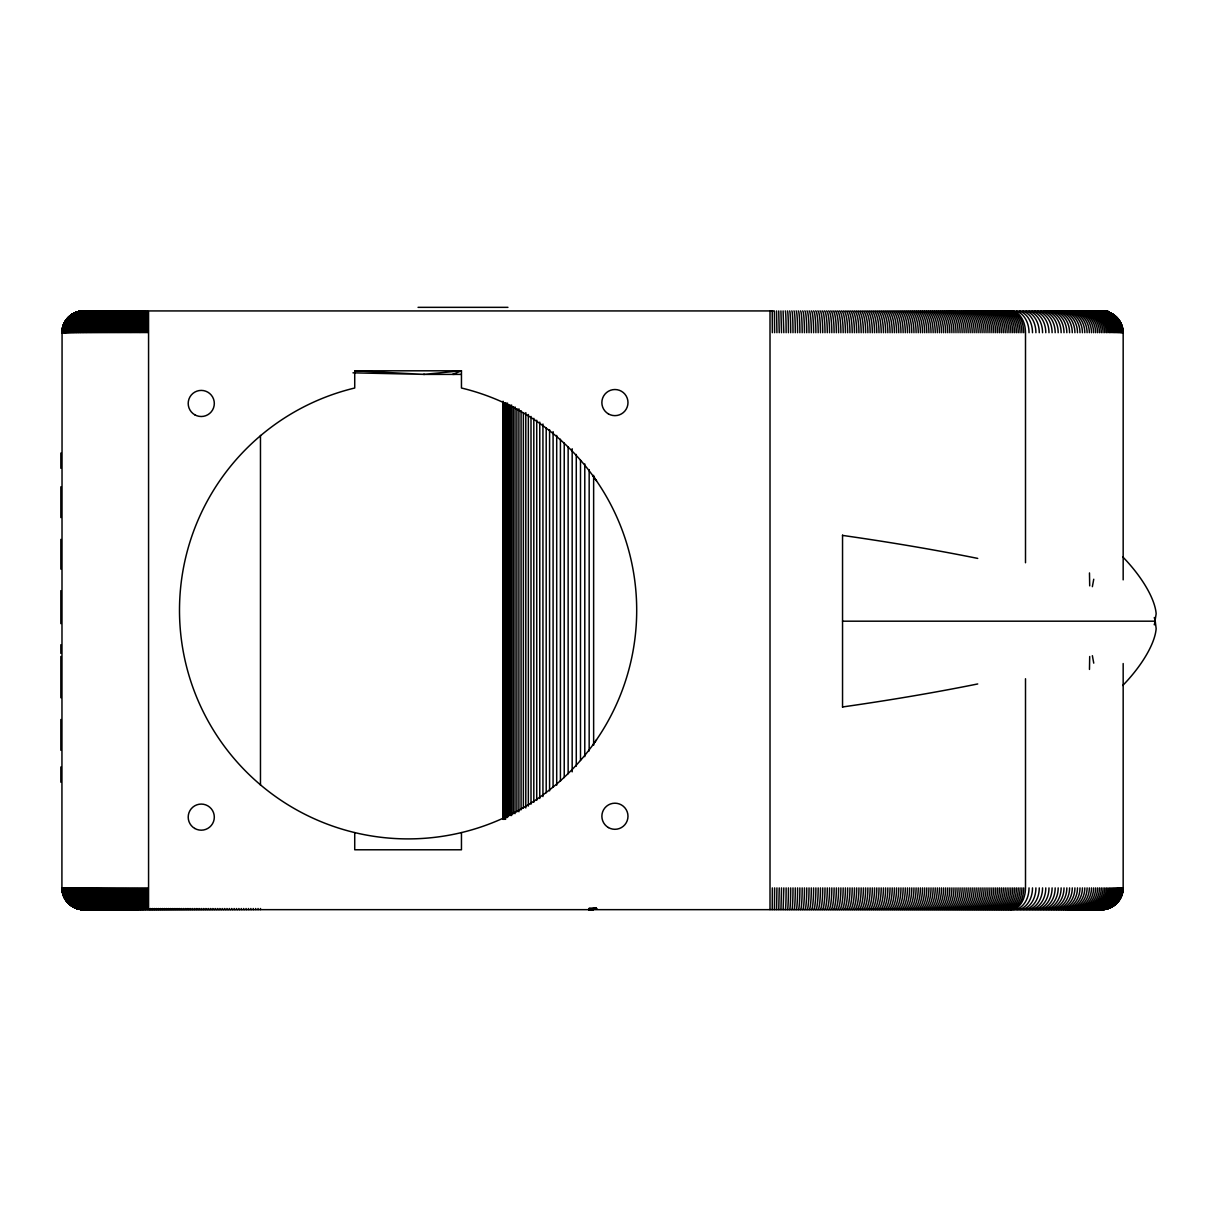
<?xml version="1.0" encoding="UTF-8"?>
<svg xmlns="http://www.w3.org/2000/svg" width="1217" height="1217" viewBox="0 0 1217 1217"><rect width="100%" height="100%" fill="white"/><g stroke="black" fill="none" stroke-linecap="round" stroke-linejoin="round"><path stroke-width="1.5" d="M146.223 332.697L146.801 310.928M147.363 332.697L147.653 310.928M772.339 887.893L772.217 909.616M774.636 887.893L774.408 909.616M776.933 887.893L776.583 909.616M779.23 887.893L778.774 909.616M781.527 887.893L780.949 909.616M783.824 887.893L783.139 909.616M589.013 908.506L588.998 909.616M770.011 909.616L770.011 310.974M1089.474 669.426L1089.702 656.511M1154.903 623.606L1154.385 624.869L1156.15 613.809A69.749 26.561 46 0 0 1122.759 556.884M590.443 908.506A21.769 3.925 90 0 1 589.18 909.662A21.769 3.21 90 0 0 590.184 908.506A21.769 3.575 90 0 1 589.165 909.662L589.241 909.616A21.769 1.43 -90 0 0 589.576 908.506A21.769 1.08 90 0 1 589.18 909.616L589.195 908.506L589.18 909.616A21.769 4.625 -90 0 0 590.686 908.506A21.769 4.275 -90 0 1 589.18 909.662L589.302 909.616A21.769 11.866 90 0 0 593.196 908.506A21.769 11.577 90 0 1 589.363 909.662L589.226 909.616A21.769 12.474 90 0 0 593.394 908.506A21.769 12.763 -90 0 1 589.393 909.662A21.769 19.898 -90 0 0 595.965 908.506A21.769 20.065 90 0 1 589.5 909.662A21.769 13.052 -90 0 0 593.592 908.506A21.769 13.341 90 0 1 589.408 909.662A21.769 19.761 90 0 0 595.919 908.506A21.769 19.609 -90 0 1 589.56 909.662A21.769 13.615 -90 0 0 593.79 908.506A21.769 13.889 -90 0 1 589.424 909.662A21.769 19.442 90 0 0 595.813 908.506A21.769 19.107 -90 0 1 589.56 909.662A21.769 14.163 -90 0 0 593.987 908.506M1092.364 586.685L1093.748 579.231M589.697 908.506A21.769 1.795 90 0 1 589.347 909.479L589.941 908.506A21.769 2.145 -90 0 1 589.545 909.236L589.271 909.616A21.769 12.17 90 0 0 593.288 908.506M590.808 908.506A21.769 4.974 90 0 1 589.195 909.662A21.769 10.953 -90 0 0 592.877 908.506A21.769 11.257 90 0 1 589.363 909.662L589.91 908.506M593.044 744.667L596.497 739.784A228.613 228.613 0 0 0 461.456 388.01L461.456 370.805L354.725 370.805L354.725 388.01A228.613 228.613 0 0 0 219.699 739.784A228.613 228.613 0 0 0 596.497 739.784M589.18 909.631L589.18 909.631A21.769 2.86 -90 0 0 590.062 908.506M842.544 706.955L842.833 706.925A355.045 45.364 -7.4 0 0 977.723 683.954M456.466 374.212L452.739 374.395L461.456 370.805L423.379 374.395L461.289 374.395M418.055 307.338L507.945 307.338M773.312 310.928L148.565 310.928L148.565 909.662L1086.781 909.662M842.544 621.187L1155.237 621.187L1156.15 628.55A69.749 26.561 -46 0 1 1122.759 685.49M352.976 372.828L424.733 374.395L354.725 370.805M842.544 535.404L842.833 535.45A355.045 45.364 7.4 0 1 977.723 558.405M783.094 310.928L783.824 332.697M780.918 310.928L781.527 332.697M255.783 909.616L255.646 908.506M146.755 909.616L146.223 887.893M593.044 475.923L596.497 480.806M778.743 310.928L779.23 332.697M776.568 310.928L776.933 332.697M258.11 909.616L258.05 908.506M147.622 909.616L147.363 887.893M774.392 310.928L774.636 332.697M1155.07 619.377L1154.385 617.491L1155.237 621.187M1092.364 655.674L1093.748 663.143M772.217 310.928L772.339 332.697M260.514 909.616L260.499 908.506M1089.474 572.933L1089.702 585.864M1123.169 579.87L1123.169 332.697A21.769 21.769 0 0 0 1101.4 310.928M1123.169 663.539L1123.169 887.893A21.769 21.769 0 0 1 1101.4 909.662M1025.505 562.756L1025.505 332.697A21.8 14.513 90 0 0 1010.992 310.944M1025.505 678.751L1025.505 887.893A21.8 14.513 90 0 1 1010.992 909.647M842.544 535.084L842.544 707.29M593.637 475.345L593.637 745.245M589.165 469.64L589.165 750.95M584.784 463.936L584.784 756.655M580.494 460.132L580.494 760.458M576.28 454.443L576.28 766.162M572.173 448.738L572.173 771.852M568.141 446.837L568.141 773.753M564.232 443.034L564.232 777.557M560.413 439.231L560.413 781.36M556.701 435.427L556.701 785.163M553.081 431.624L553.081 787.064M549.582 429.723L549.582 790.867M546.205 427.821L546.205 792.769M542.934 424.018L542.934 796.572M539.77 422.116L539.77 798.474M536.727 420.23L536.727 800.375M533.807 418.329L533.807 802.277M531.008 416.427L531.008 804.178M528.345 414.525L528.345 806.065M525.79 412.624L525.79 807.966M523.371 412.624L523.371 807.966M521.074 410.722L521.074 809.868M518.914 408.821L518.914 811.769M516.89 408.821L516.89 811.769M515.004 406.919L515.004 813.671M513.239 406.919L513.239 813.671M511.612 405.018L511.612 815.573M510.136 405.018L510.136 815.573M508.782 405.018L508.782 815.573M507.58 403.116L507.58 817.474M506.515 403.116L506.515 817.474M505.587 403.116L505.587 819.376M504.796 403.116L504.796 819.376M504.157 403.116L504.157 819.376M503.655 403.116L503.655 819.376M503.29 403.116L503.29 819.376M503.077 401.214L503.077 819.376M461.456 832.58L461.456 849.785L354.725 849.785L354.725 832.58M260.468 435.427L260.468 785.163M69.475 316.329A21.769 21.754 -90 0 0 62.067 332.697L61.915 887.893A21.769 21.769 0 0 0 83.699 909.662A21.769 21.754 90 0 1 61.991 887.893A21.769 21.754 90 0 0 83.821 909.662A21.769 21.739 -90 0 1 62.037 887.893M60.85 453.028L60.85 468.286M60.85 486.8L60.85 517.59M60.85 539.374L60.85 569.13M60.85 590.625L60.85 623.636M60.85 644.721L60.85 653.392M60.85 656.45L60.85 697.782M60.85 719.49L60.85 750.28M60.85 766.953L60.85 782.212M66.889 887.893A21.769 20.522 90 0 0 87.411 909.662A21.769 21.297 -90 0 1 80.702 908.506M66.889 332.697A21.769 20.522 -90 0 1 87.411 310.928M87.7 909.662A21.769 20.43 90 0 1 67.27 887.893M67.27 332.697A21.769 20.43 90 0 1 87.7 310.928M67.665 887.893A21.769 20.324 90 0 0 87.989 909.662A21.769 21.237 90 0 1 81.22 908.506M67.665 332.697A21.769 20.324 90 0 1 87.989 310.928M88.309 909.662A21.769 20.217 90 0 1 68.076 887.893M68.076 332.697A21.769 20.217 -90 0 1 88.309 310.928M68.502 887.893A21.769 20.111 -90 0 0 88.628 909.662A21.769 21.176 -90 0 1 81.767 908.506M68.502 332.697A21.769 20.111 -90 0 1 88.628 310.928M88.947 909.662A21.769 20.004 -90 0 1 68.943 887.893M68.943 332.697A21.769 20.004 -90 0 1 88.947 310.928M89.297 909.662A21.769 19.883 -90 0 1 69.399 887.893M69.399 332.697A21.769 19.883 90 0 1 89.297 310.928M89.647 909.662A21.769 19.776 -90 0 1 69.871 887.893M69.871 332.697A21.769 19.776 -90 0 1 89.647 310.928M89.997 909.662A21.769 19.655 -90 0 1 70.358 887.893M70.358 332.697A21.769 19.655 90 0 1 89.997 310.928M70.845 887.893A21.769 19.533 -90 0 0 90.377 909.662A21.769 20.948 -90 0 1 83.593 908.506M70.845 332.697A21.769 19.533 -90 0 1 90.377 310.928M90.758 909.662A21.769 19.396 -90 0 1 71.347 887.893M71.347 332.697A21.769 19.396 -90 0 1 90.758 310.928M91.138 909.662A21.769 19.274 -90 0 1 71.879 887.893M71.879 332.697A21.769 19.274 -90 0 1 91.138 310.928M91.549 909.662A21.769 19.137 -90 0 1 72.412 887.893M72.412 332.697A21.769 19.137 90 0 1 91.549 310.928M91.96 909.662A21.769 19 90 0 1 72.959 887.893M72.959 332.697A21.769 19 -90 0 1 91.96 310.928M73.522 887.893A21.769 18.848 -90 0 0 92.37 909.662A21.769 20.704 90 0 1 85.692 908.506M73.522 332.697A21.769 18.848 -90 0 1 92.37 310.928M92.796 909.662A21.769 18.711 -90 0 1 74.085 887.893M74.085 332.697A21.769 18.711 -90 0 1 92.796 310.928M93.237 909.662A21.769 18.559 -90 0 1 74.678 887.893M74.678 332.697A21.769 18.559 -90 0 1 93.237 310.928M75.271 887.893A21.769 18.407 -90 0 0 93.694 909.662A21.769 20.522 90 0 1 87.228 908.506M75.271 332.697A21.769 18.407 90 0 1 93.694 310.928M94.15 909.662A21.769 18.255 90 0 1 75.88 887.893M75.88 332.697A21.769 18.255 -90 0 1 94.15 310.928M76.504 887.893A21.769 18.103 -90 0 0 94.607 909.662A21.769 20.43 -90 0 1 88.05 908.506M76.504 332.697A21.769 18.103 -90 0 1 94.607 310.928M95.093 909.662A21.769 17.936 -90 0 1 77.143 887.893M77.143 332.697A21.769 17.936 90 0 1 95.093 310.928M95.565 909.662A21.769 17.783 -90 0 1 77.797 887.893M77.797 332.697A21.769 17.783 -90 0 1 95.565 310.928M96.067 909.662A21.769 17.616 -90 0 1 78.451 887.893M78.451 332.697A21.769 17.616 90 0 1 96.067 310.928M96.569 909.662A21.769 17.449 -90 0 1 79.12 887.893M79.12 332.697A21.769 17.449 90 0 1 96.569 310.928M79.805 887.893A21.769 17.266 -90 0 0 97.086 909.662A21.769 20.111 90 0 1 90.682 908.506M79.805 332.697A21.769 17.266 90 0 1 97.086 310.928M97.603 909.662A21.769 17.099 90 0 1 80.505 887.893M80.505 332.697A21.769 17.099 90 0 1 97.603 310.928M81.204 887.893A21.769 16.916 90 0 0 98.136 909.662A21.769 20.004 90 0 1 91.61 908.506M81.204 332.697A21.769 16.916 90 0 1 98.136 310.928M98.668 909.662A21.769 16.734 90 0 1 81.935 887.893M81.935 332.697A21.769 16.734 90 0 1 98.668 310.928M99.216 909.662A21.769 16.551 -90 0 1 82.665 887.893M82.665 332.697A21.769 16.551 -90 0 1 99.216 310.928M83.395 887.893A21.769 16.369 -90 0 0 99.779 909.662A21.769 19.776 90 0 1 93.572 908.506M83.395 332.697A21.769 16.369 90 0 1 99.779 310.928M100.342 909.662A21.769 16.186 90 0 1 84.156 887.893M84.156 332.697A21.769 16.186 -90 0 1 100.342 310.928M84.916 887.893A21.769 15.988 -90 0 0 100.905 909.662A21.769 19.655 90 0 1 94.591 908.506M84.916 332.697A21.769 15.988 -90 0 1 100.905 310.928M101.483 909.662A21.769 15.791 90 0 1 85.692 887.893M85.692 332.697A21.769 15.791 -90 0 1 101.483 310.928M102.076 909.662A21.769 15.593 90 0 1 86.483 887.893M86.483 332.697A21.769 15.593 90 0 1 102.076 310.928M102.669 909.662A21.769 15.395 -90 0 1 87.274 887.893M87.274 332.697A21.769 15.395 -90 0 1 102.669 310.928M103.278 909.662A21.769 15.197 -90 0 1 88.08 887.893M88.08 332.697A21.769 15.197 90 0 1 103.278 310.928M103.886 909.662A21.769 14.984 -90 0 1 88.902 887.893M88.902 332.697A21.769 14.984 -90 0 1 103.886 310.928M104.51 909.662A21.769 14.787 -90 0 1 89.723 887.893M89.723 332.697A21.769 14.787 -90 0 1 104.51 310.928M90.56 887.893A21.769 14.574 90 0 0 105.134 909.662A21.769 19.137 -90 0 1 98.957 908.506M90.56 332.697A21.769 14.574 -90 0 1 105.134 310.928M105.773 909.662A21.769 14.361 -90 0 1 91.412 887.893M91.412 332.697A21.769 14.361 -90 0 1 105.773 310.928M106.411 909.662A21.769 14.132 90 0 1 92.264 887.893M92.264 332.697A21.769 14.132 90 0 1 106.411 310.928M107.05 909.662A21.769 13.919 90 0 1 93.131 887.893M93.131 332.697A21.769 13.919 90 0 1 107.05 310.928M107.704 909.662A21.769 13.706 -90 0 1 94.013 887.893M94.013 332.697A21.769 13.706 90 0 1 107.704 310.928M108.374 909.662A21.769 13.478 90 0 1 94.896 887.893M94.896 332.697A21.769 13.478 90 0 1 108.374 310.928M109.043 909.662A21.769 13.25 90 0 1 95.793 887.893M95.793 332.697A21.769 13.25 -90 0 1 109.043 310.928M96.691 887.893A21.769 13.022 -90 0 0 109.728 909.662A21.769 18.559 -90 0 1 103.764 908.506M96.691 332.697A21.769 13.022 -90 0 1 109.728 310.928M110.397 909.662A21.769 12.794 -90 0 1 97.603 887.893M97.603 332.697A21.769 12.794 90 0 1 110.397 310.928M98.531 887.893A21.769 12.566 90 0 0 111.097 909.662A21.769 18.407 90 0 1 105.042 908.506M98.531 332.697A21.769 12.566 90 0 1 111.097 310.928M111.781 909.662A21.769 12.337 90 0 1 99.459 887.893M99.459 332.697A21.769 12.337 90 0 1 111.781 310.928M112.496 909.662A21.769 12.094 90 0 1 100.403 887.893M100.403 332.697A21.769 12.094 -90 0 1 112.496 310.928M113.196 909.662A21.769 11.851 90 0 1 101.346 887.893M101.346 332.697A21.769 11.851 90 0 1 113.196 310.928M113.911 909.662A21.769 11.622 90 0 1 102.289 887.893M102.289 332.697A21.769 11.622 90 0 1 113.911 310.928M114.641 909.662A21.769 11.379 -90 0 1 103.262 887.893M103.262 332.697A21.769 11.379 -90 0 1 114.641 310.928M115.356 909.662A21.769 11.136 -90 0 1 104.236 887.893M104.236 332.697A21.769 11.136 90 0 1 115.356 310.928M105.21 887.893A21.769 10.892 90 0 0 116.087 909.662A21.769 17.783 -90 0 1 110.382 908.506M105.21 332.697A21.769 10.892 -90 0 1 116.087 310.928M116.832 909.662A21.769 10.634 -90 0 1 106.198 887.893M106.198 332.697A21.769 10.634 90 0 1 116.832 310.928M107.187 887.893A21.769 10.39 90 0 0 117.577 909.662A21.769 17.616 90 0 1 111.781 908.506M107.187 332.697A21.769 10.39 -90 0 1 117.577 310.928M118.323 909.662A21.769 10.132 -90 0 1 108.176 887.893M108.176 332.697A21.769 10.132 -90 0 1 118.323 310.928M119.068 909.662A21.769 9.888 -90 0 1 109.195 887.893M109.195 332.697A21.769 9.888 -90 0 1 119.068 310.928M119.829 909.662A21.769 9.63 -90 0 1 110.199 887.893M110.199 332.697A21.769 9.63 90 0 1 119.829 310.928M120.589 909.662A21.769 9.371 90 0 1 111.219 887.893M111.219 332.697A21.769 9.371 -90 0 1 120.589 310.928M121.365 909.662A21.769 9.112 90 0 1 112.253 887.893M112.253 332.697A21.769 9.112 -90 0 1 121.365 310.928M122.141 909.662A21.769 8.854 -90 0 1 113.287 887.893M113.287 332.697A21.769 8.854 90 0 1 122.141 310.928M122.917 909.662A21.769 8.595 90 0 1 114.322 887.893M114.322 332.697A21.769 8.595 90 0 1 122.917 310.928M123.693 909.662A21.769 8.336 -90 0 1 115.356 887.893M115.356 332.697A21.769 8.336 -90 0 1 123.693 310.928M116.406 887.893A21.769 8.063 -90 0 0 124.484 909.662A21.769 16.734 -90 0 1 119.175 908.506M116.406 332.697A21.769 8.063 -90 0 1 124.484 310.928M125.275 909.662A21.769 7.804 -90 0 1 117.471 887.893M117.471 332.697A21.769 7.804 90 0 1 125.275 310.928M118.536 887.893A21.769 7.53 90 0 0 126.066 909.662A21.769 16.551 90 0 1 120.711 908.506M118.536 332.697A21.769 7.53 90 0 1 126.066 310.928M126.857 909.662A21.769 7.272 90 0 1 119.601 887.893M119.601 332.697A21.769 7.272 90 0 1 126.857 310.928M120.666 887.893A21.769 6.998 90 0 0 127.663 909.662A21.769 16.369 -90 0 1 122.293 908.506M120.666 332.697A21.769 6.998 -90 0 1 127.663 310.928M128.47 909.662A21.769 6.724 -90 0 1 121.746 887.893M121.746 332.697A21.769 6.724 90 0 1 128.47 310.928M129.276 909.662A21.769 6.45 -90 0 1 122.826 887.893M122.826 332.697A21.769 6.45 -90 0 1 129.276 310.928M130.097 909.662A21.769 6.176 90 0 1 123.906 887.893M123.906 332.697A21.769 6.176 90 0 1 130.097 310.928M130.904 909.662A21.769 5.902 -90 0 1 125.001 887.893M125.001 332.697A21.769 5.902 90 0 1 130.904 310.928M131.725 909.662A21.769 5.629 -90 0 1 126.081 887.893M126.081 332.697A21.769 5.629 90 0 1 131.725 310.928M132.547 909.662A21.769 5.355 -90 0 1 127.176 887.893M127.176 332.697A21.769 5.355 -90 0 1 132.547 310.928M133.368 909.662A21.769 5.081 90 0 1 128.287 887.893M128.287 332.697A21.769 5.081 90 0 1 133.368 310.928M134.189 909.662A21.769 4.807 90 0 1 129.382 887.893M129.382 332.697A21.769 4.807 90 0 1 134.189 310.928M135.026 909.662A21.769 4.533 -90 0 1 130.493 887.893M130.493 332.697A21.769 4.533 -90 0 1 135.026 310.928M135.848 909.662A21.769 4.244 -90 0 1 131.603 887.893M131.603 332.697A21.769 4.244 90 0 1 135.848 310.928M136.684 909.662A21.769 3.97 90 0 1 132.714 887.893M132.714 332.697A21.769 3.97 -90 0 1 136.684 310.928M137.521 909.662A21.769 3.681 -90 0 1 133.84 887.893M133.84 332.697A21.769 3.681 90 0 1 137.521 310.928M138.358 909.662A21.769 3.408 -90 0 1 134.95 887.893M134.95 332.697A21.769 3.408 -90 0 1 138.358 310.928M139.194 909.662A21.769 3.119 -90 0 1 136.076 887.893M136.076 332.697A21.769 3.119 -90 0 1 139.194 310.928M140.031 909.662A21.769 2.845 -90 0 1 137.202 887.893M137.202 332.697A21.769 2.845 -90 0 1 140.031 310.928M140.883 909.662A21.769 2.556 -90 0 1 138.312 887.893M138.312 332.697A21.769 2.556 90 0 1 140.883 310.928M141.72 909.662A21.769 2.282 -90 0 1 139.453 887.893M139.453 332.697A21.769 2.282 90 0 1 141.72 310.928M142.572 909.662A21.769 1.993 -90 0 1 140.579 887.893M140.579 332.697A21.769 1.993 -90 0 1 142.572 310.928M143.408 909.662A21.769 1.704 -90 0 1 141.704 887.893M141.704 332.697A21.769 1.704 -90 0 1 143.408 310.928M144.26 909.662A21.769 1.43 -90 0 1 142.83 887.893M142.83 332.697A21.769 1.43 90 0 1 144.26 310.928M145.097 909.662A21.769 1.141 90 0 1 143.971 887.893M143.971 332.697A21.769 1.141 -90 0 1 145.097 310.928M145.949 909.662A21.769 0.852 90 0 1 145.097 887.893M145.097 332.697A21.769 0.852 -90 0 1 145.949 310.928M61.915 332.697A21.769 21.769 0 0 1 83.684 310.928A21.769 21.754 -90 0 0 61.991 332.697A21.769 21.739 -90 0 1 83.775 310.928A21.769 21.754 -90 0 0 70.586 315.431M83.958 909.662A21.769 21.678 90 0 1 62.28 887.893A21.769 21.647 -90 0 0 84.049 909.662A21.769 21.617 90 0 1 62.523 887.893M62.097 332.697A21.769 21.723 -90 0 1 83.821 310.928M62.386 332.697A21.769 21.647 90 0 1 84.049 310.928A21.769 21.541 -90 0 0 78.588 312.084M62.523 332.697A21.769 21.617 90 0 1 84.14 310.928M68.137 902.238A21.769 21.678 90 0 0 84.429 909.662A21.769 21.541 -90 0 1 62.812 887.893M62.812 332.697A21.769 21.541 -90 0 1 84.353 310.928A21.769 21.51 90 0 0 78.953 312.084M84.49 909.662A21.769 21.51 -90 0 1 62.98 887.893M63.162 332.697A21.769 21.465 -90 0 1 84.627 310.928A21.769 21.647 90 0 0 71.484 315.431M63.573 887.893A21.769 21.358 -90 0 0 84.931 909.662A21.769 21.617 -90 0 1 77.964 908.506M63.573 332.697A21.769 21.358 90 0 1 84.931 310.928A21.769 21.617 90 0 0 77.964 312.084M85.281 909.662A21.769 21.237 90 0 1 64.045 887.893M63.801 332.697A21.769 21.297 -90 0 1 85.099 310.928A21.769 21.587 90 0 0 78.268 312.084M64.303 887.893A21.769 21.176 -90 0 0 85.479 909.662A21.769 21.541 90 0 1 78.588 908.506M64.303 332.697A21.769 21.176 -90 0 1 85.479 310.928M64.866 887.893A21.769 21.024 -90 0 0 85.905 909.662A21.769 21.51 -90 0 1 78.953 908.506M64.577 332.697A21.769 21.1 90 0 1 85.677 310.928M64.866 332.697A21.769 21.024 -90 0 1 85.905 310.928M86.118 909.662A21.769 20.948 90 0 1 65.17 887.893M65.17 332.697A21.769 20.948 90 0 1 86.118 310.928M65.475 887.893A21.769 20.872 -90 0 0 86.361 909.662A21.769 21.465 -90 0 1 79.348 908.506M65.475 332.697A21.769 20.872 -90 0 1 86.361 310.928M86.863 909.662A21.769 20.704 90 0 1 66.159 887.893M65.809 332.697A21.769 20.795 90 0 1 86.605 310.928M66.159 332.697A21.769 20.704 -90 0 1 86.863 310.928M66.509 887.893A21.769 20.613 -90 0 0 87.122 909.662A21.769 21.358 -90 0 1 80.216 908.506M66.509 332.697A21.769 20.613 90 0 1 87.122 310.928M1112.079 887.893A21.769 21.039 -90 0 1 1091.025 909.662M1091.025 310.928A21.769 21.039 -90 0 1 1112.079 332.697M1110.756 887.893A21.769 20.948 90 0 1 1089.793 909.662M1089.793 310.928A21.769 20.948 -90 0 1 1110.756 332.697M1113.327 887.893A21.769 21.13 -90 0 1 1092.197 909.662M1092.197 310.928A21.769 21.13 90 0 1 1113.327 332.697M1114.498 887.893A21.769 21.206 -90 0 1 1093.292 909.662M1093.292 310.928A21.769 21.206 90 0 1 1114.498 332.697M1115.593 887.893A21.769 21.267 -90 0 1 1094.326 909.662M1094.326 310.928A21.769 21.267 90 0 1 1115.593 332.697M1116.628 887.893A21.769 21.343 90 0 1 1095.285 909.662M1095.285 310.928A21.769 21.343 -90 0 1 1116.628 332.697M1117.571 887.893A21.769 21.404 -90 0 1 1096.167 909.662M1117.571 332.697A21.769 21.404 -90 0 0 1096.167 310.928A21.769 20.872 90 0 0 1089.565 312.084M1118.453 887.893A21.769 21.465 -90 0 1 1096.989 909.662M1096.989 310.928A21.769 21.465 90 0 1 1118.453 332.697M1119.26 887.893A21.769 21.51 90 0 1 1097.749 909.662M1097.749 310.928A21.769 21.51 90 0 1 1119.26 332.697M1119.99 887.893A21.769 21.556 -90 0 1 1098.419 909.662M1119.99 332.697A21.769 21.556 90 0 0 1098.419 310.928A21.769 21.024 -90 0 0 1091.527 312.084M1120.644 887.893A21.769 21.602 -90 0 1 1099.042 909.662M1099.042 310.928A21.769 21.602 -90 0 1 1120.644 332.697M1121.222 887.893A21.769 21.647 -90 0 1 1099.575 909.662M1099.575 310.928A21.769 21.647 90 0 1 1121.222 332.697M1121.724 887.893A21.769 21.678 -90 0 1 1100.046 909.662M1121.724 332.697A21.769 21.678 90 0 0 1100.046 310.928A21.769 21.176 90 0 0 1093.307 312.084M1122.15 887.893A21.769 21.708 90 0 1 1100.457 909.662M1100.457 310.928A21.769 21.708 90 0 1 1122.15 332.697M1122.515 887.893A21.769 21.723 -90 0 1 1100.776 909.662M1100.776 310.928A21.769 21.723 -90 0 1 1122.515 332.697M1122.88 887.893A21.769 21.754 90 0 1 1101.126 909.662A21.769 21.769 -90 0 0 1123.048 887.893A21.769 21.754 -90 0 1 1101.233 909.662M1101.035 310.928A21.769 21.754 90 0 1 1122.789 332.697A21.769 21.754 -90 0 0 1102.541 310.974M1101.233 310.928A21.769 21.754 90 0 1 1122.987 332.697A21.769 21.769 -90 0 0 1102.708 310.974M1007.128 887.893A21.769 12.55 -90 0 1 994.563 909.662M994.563 310.928A21.769 12.55 -90 0 1 1007.128 332.697M1008.999 887.893A21.769 12.657 -90 0 1 996.343 909.662M996.343 310.928A21.769 12.657 90 0 1 1008.999 332.697M1010.871 887.893A21.769 12.748 -90 0 1 998.107 909.662M998.107 310.928A21.769 12.748 90 0 1 1010.871 332.697M1012.727 887.893A21.769 12.855 90 0 1 999.872 909.662M999.872 310.928A21.769 12.855 -90 0 1 1012.727 332.697M1014.567 887.893A21.769 12.946 -90 0 1 1001.621 909.662M1001.621 310.928A21.769 12.946 -90 0 1 1014.567 332.697M1016.408 887.893A21.769 13.052 -90 0 1 1003.371 909.662M1003.371 310.928A21.769 13.052 -90 0 1 1016.408 332.697M1018.249 887.893A21.769 13.144 -90 0 1 1005.105 909.662M1005.105 310.928A21.769 13.144 90 0 1 1018.249 332.697M1020.074 887.893A21.769 13.25 90 0 1 1006.839 909.662M1006.839 310.928A21.769 13.25 90 0 1 1020.074 332.697M1021.9 887.893A21.769 13.341 90 0 1 1008.558 909.662M1008.558 310.928A21.769 13.341 90 0 1 1021.9 332.697M1023.71 887.893A21.769 13.433 90 0 1 1010.277 909.662M1010.277 310.928A21.769 13.433 -90 0 1 1023.71 332.697M1084.803 887.893A21.769 19.244 -90 0 1 1065.544 909.662M1065.544 310.928A21.769 19.244 90 0 1 1084.803 332.697M1087.1 887.893A21.769 19.396 -90 0 1 1067.705 909.662M1067.705 310.928A21.769 19.396 90 0 1 1087.1 332.697M1029.034 887.893A21.769 15.578 90 0 1 1013.457 909.662M1013.457 310.928A21.769 15.578 -90 0 1 1029.034 332.697M1032.503 887.893A21.769 15.806 -90 0 1 1016.697 909.662M1016.697 310.928A21.769 15.806 -90 0 1 1032.503 332.697M1035.91 887.893A21.769 16.034 90 0 1 1019.876 909.662M1019.876 310.928A21.769 16.034 -90 0 1 1035.91 332.697M1039.257 887.893A21.769 16.247 -90 0 1 1023.01 909.662M1023.01 310.928A21.769 16.247 -90 0 1 1039.257 332.697M1042.558 887.893A21.769 16.475 -90 0 1 1026.098 909.662M1026.098 310.928A21.769 16.475 -90 0 1 1042.558 332.697M1045.799 887.893A21.769 16.688 90 0 1 1029.126 909.662M1029.126 310.928A21.769 16.688 90 0 1 1045.799 332.697M1048.993 887.893A21.769 16.886 90 0 1 1032.092 909.662M1032.092 310.928A21.769 16.886 90 0 1 1048.993 332.697M1052.112 887.893A21.769 17.099 90 0 1 1035.013 909.662M1035.013 310.928A21.769 17.099 90 0 1 1052.112 332.697M1055.185 887.893A21.769 17.297 -90 0 1 1037.873 909.662M1037.873 310.928A21.769 17.297 90 0 1 1055.185 332.697M1058.182 887.893A21.769 17.494 90 0 1 1040.687 909.662M1040.687 310.928A21.769 17.494 -90 0 1 1058.182 332.697M1061.133 887.893A21.769 17.692 -90 0 1 1043.441 909.662M1043.441 310.928A21.769 17.692 -90 0 1 1061.133 332.697M1064.008 887.893A21.769 17.875 -90 0 1 1046.133 909.662M1046.133 310.928A21.769 17.875 90 0 1 1064.008 332.697M1066.837 887.893A21.769 18.072 -90 0 1 1048.765 909.662M1048.765 310.928A21.769 18.072 90 0 1 1066.837 332.697M1069.591 887.893A21.769 18.24 90 0 1 1051.351 909.662M1051.351 310.928A21.769 18.24 90 0 1 1069.591 332.697M1072.283 887.893A21.769 18.422 90 0 1 1053.861 909.662M1053.861 310.928A21.769 18.422 -90 0 1 1072.283 332.697M1074.915 887.893A21.769 18.59 -90 0 1 1056.326 909.662M1056.326 310.928A21.769 18.59 90 0 1 1074.915 332.697M1077.486 887.893A21.769 18.772 90 0 1 1058.729 909.662M1058.729 310.928A21.769 18.772 90 0 1 1077.486 332.697M1079.996 887.893A21.769 18.924 90 0 1 1061.057 909.662M1061.057 310.928A21.769 18.924 90 0 1 1079.996 332.697M1082.43 887.893A21.769 19.092 90 0 1 1063.339 909.662M1063.339 310.928A21.769 19.092 -90 0 1 1082.43 332.697M1089.337 887.893A21.769 19.548 90 0 1 1069.789 909.662M1069.789 310.928A21.769 19.548 90 0 1 1089.337 332.697M1091.512 887.893A21.769 19.685 -90 0 1 1071.812 909.662M1071.812 310.928A21.769 19.685 90 0 1 1091.512 332.697M1093.611 887.893A21.769 19.822 90 0 1 1073.774 909.662M1073.774 310.928A21.769 19.822 90 0 1 1093.611 332.697M1095.635 887.893A21.769 19.959 90 0 1 1075.676 909.662M1075.676 310.928A21.769 19.959 -90 0 1 1095.635 332.697M1097.597 887.893A21.769 20.096 90 0 1 1077.517 909.662M1077.517 310.928A21.769 20.096 90 0 1 1097.597 332.697M1099.499 887.893A21.769 20.217 90 0 1 1079.281 909.662M1079.281 310.928A21.769 20.217 -90 0 1 1099.499 332.697M1101.309 887.893A21.769 20.339 -90 0 1 1080.985 909.662M1080.985 310.928A21.769 20.339 90 0 1 1101.309 332.697M1103.058 887.893A21.769 20.446 -90 0 1 1082.613 909.662M1082.613 310.928A21.769 20.446 -90 0 1 1103.058 332.697M1104.747 887.893A21.769 20.567 -90 0 1 1084.18 909.662M1084.18 310.928A21.769 20.567 90 0 1 1104.747 332.697M1106.359 887.893A21.769 20.659 -90 0 1 1085.686 909.662M1085.686 310.928A21.769 20.659 -90 0 1 1106.359 332.697M1107.896 887.893A21.769 20.765 -90 0 1 1087.131 909.662M1087.131 310.928A21.769 20.765 90 0 1 1107.896 332.697M1109.356 887.893A21.769 20.856 90 0 1 1088.5 909.662M1088.5 310.928A21.769 20.856 -90 0 1 1109.356 332.697M806.749 887.893A21.769 1.947 -90 0 1 804.802 909.662M804.802 310.928A21.769 1.947 -90 0 1 806.749 332.697M809.031 887.893A21.769 2.069 -90 0 1 806.962 909.662M806.962 310.928A21.769 2.069 90 0 1 809.031 332.697M811.313 887.893A21.769 2.191 -90 0 1 809.138 909.662M809.138 310.928A21.769 2.191 90 0 1 811.313 332.697M813.61 887.893A21.769 2.312 90 0 1 811.298 909.662M811.298 310.928A21.769 2.312 -90 0 1 813.61 332.697M815.892 887.893A21.769 2.434 90 0 1 813.458 909.662M813.458 310.928A21.769 2.434 -90 0 1 815.892 332.697M818.174 887.893A21.769 2.556 90 0 1 815.618 909.662M815.618 310.928A21.769 2.556 -90 0 1 818.174 332.697M820.456 887.893A21.769 2.677 -90 0 1 817.778 909.662M817.778 310.928A21.769 2.677 90 0 1 820.456 332.697M822.738 887.893A21.769 2.784 -90 0 1 819.939 909.662M819.939 310.928A21.769 2.784 90 0 1 822.738 332.697M825.004 887.893A21.769 2.906 -90 0 1 822.099 909.662M822.099 310.928A21.769 2.906 -90 0 1 825.004 332.697M827.286 887.893A21.769 3.027 90 0 1 824.259 909.662M824.259 310.928A21.769 3.027 90 0 1 827.286 332.697M829.553 887.893A21.769 3.149 90 0 1 826.404 909.662M826.404 310.928A21.769 3.149 90 0 1 829.553 332.697M831.835 887.893A21.769 3.271 -90 0 1 828.564 909.662M828.564 310.928A21.769 3.271 -90 0 1 831.835 332.697M834.101 887.893A21.769 3.392 90 0 1 830.709 909.662M830.709 310.928A21.769 3.392 -90 0 1 834.101 332.697M836.368 887.893A21.769 3.514 90 0 1 832.854 909.662M832.854 310.928A21.769 3.514 90 0 1 836.368 332.697M838.635 887.893A21.769 3.636 90 0 1 834.999 909.662M834.999 310.928A21.769 3.636 90 0 1 838.635 332.697M840.901 887.893A21.769 3.757 -90 0 1 837.144 909.662M837.144 310.928A21.769 3.757 -90 0 1 840.901 332.697M843.168 887.893A21.769 3.879 90 0 1 839.289 909.662M839.289 310.928A21.769 3.879 90 0 1 843.168 332.697M845.419 887.893A21.769 3.986 90 0 1 841.434 909.662M841.434 310.928A21.769 3.986 -90 0 1 845.419 332.697M847.671 887.893A21.769 4.107 90 0 1 843.564 909.662M843.564 310.928A21.769 4.107 90 0 1 847.671 332.697M849.938 887.893A21.769 4.229 -90 0 1 845.709 909.662M845.709 310.928A21.769 4.229 -90 0 1 849.938 332.697M852.189 887.893A21.769 4.351 90 0 1 847.838 909.662M847.838 310.928A21.769 4.351 -90 0 1 852.189 332.697M854.44 887.893A21.769 4.472 90 0 1 849.968 909.662M849.968 310.928A21.769 4.472 90 0 1 854.44 332.697M856.677 887.893A21.769 4.594 90 0 1 852.098 909.662M852.098 310.928A21.769 4.594 90 0 1 856.677 332.697M858.928 887.893A21.769 4.701 -90 0 1 854.212 909.662M854.212 310.928A21.769 4.701 90 0 1 858.928 332.697M861.164 887.893A21.769 4.822 90 0 1 856.342 909.662M856.342 310.928A21.769 4.822 90 0 1 861.164 332.697M863.401 887.893A21.769 4.944 -90 0 1 858.457 909.662M858.457 310.928A21.769 4.944 -90 0 1 863.401 332.697M865.637 887.893A21.769 5.066 90 0 1 860.571 909.662M860.571 310.928A21.769 5.066 90 0 1 865.637 332.697M867.873 887.893A21.769 5.187 -90 0 1 862.686 909.662M862.686 310.928A21.769 5.187 -90 0 1 867.873 332.697M870.109 887.893A21.769 5.294 -90 0 1 864.8 909.662M864.8 310.928A21.769 5.294 -90 0 1 870.109 332.697M872.33 887.893A21.769 5.416 -90 0 1 866.915 909.662M866.915 310.928A21.769 5.416 -90 0 1 872.33 332.697M874.551 887.893A21.769 5.537 90 0 1 869.014 909.662M869.014 310.928A21.769 5.537 90 0 1 874.551 332.697M876.772 887.893A21.769 5.659 -90 0 1 871.129 909.662M871.129 310.928A21.769 5.659 90 0 1 876.772 332.697M878.993 887.893A21.769 5.766 -90 0 1 873.228 909.662M873.228 310.928A21.769 5.766 90 0 1 878.993 332.697M881.199 887.893A21.769 5.887 90 0 1 875.312 909.662M875.312 310.928A21.769 5.887 -90 0 1 881.199 332.697M883.42 887.893A21.769 6.009 -90 0 1 877.411 909.662M877.411 310.928A21.769 6.009 90 0 1 883.42 332.697M885.626 887.893A21.769 6.115 90 0 1 879.495 909.662M879.495 310.928A21.769 6.115 90 0 1 885.626 332.697M887.832 887.893A21.769 6.237 -90 0 1 881.58 909.662M881.58 310.928A21.769 6.237 -90 0 1 887.832 332.697M890.023 887.893A21.769 6.359 90 0 1 883.664 909.662M883.664 310.928A21.769 6.359 -90 0 1 890.023 332.697M892.213 887.893A21.769 6.465 90 0 1 885.748 909.662M885.748 310.928A21.769 6.465 90 0 1 892.213 332.697M894.404 887.893A21.769 6.587 -90 0 1 887.817 909.662M887.817 310.928A21.769 6.587 -90 0 1 894.404 332.697M896.594 887.893A21.769 6.709 -90 0 1 889.901 909.662M889.901 310.928A21.769 6.709 90 0 1 896.594 332.697M898.785 887.893A21.769 6.815 -90 0 1 891.97 909.662M891.97 310.928A21.769 6.815 -90 0 1 898.785 332.697M900.96 887.893A21.769 6.937 -90 0 1 894.023 909.662M894.023 310.928A21.769 6.937 -90 0 1 900.96 332.697M903.136 887.893A21.769 7.043 90 0 1 896.092 909.662M896.092 310.928A21.769 7.043 90 0 1 903.136 332.697M905.311 887.893A21.769 7.165 -90 0 1 898.146 909.662M898.146 310.928A21.769 7.165 -90 0 1 905.311 332.697M907.471 887.893A21.769 7.272 -90 0 1 900.2 909.662M900.2 310.928A21.769 7.272 90 0 1 907.471 332.697M909.631 887.893A21.769 7.393 90 0 1 902.238 909.662M902.238 310.928A21.769 7.393 90 0 1 909.631 332.697M911.792 887.893A21.769 7.515 90 0 1 904.292 909.662M904.292 310.928A21.769 7.515 -90 0 1 911.792 332.697M913.952 887.893A21.769 7.621 -90 0 1 906.33 909.662M906.33 310.928A21.769 7.621 -90 0 1 913.952 332.697M916.097 887.893A21.769 7.743 90 0 1 908.369 909.662M908.369 310.928A21.769 7.743 -90 0 1 916.097 332.697M918.242 887.893A21.769 7.85 90 0 1 910.392 909.662M910.392 310.928A21.769 7.85 90 0 1 918.242 332.697M920.387 887.893A21.769 7.956 90 0 1 912.431 909.662M912.431 310.928A21.769 7.956 -90 0 1 920.387 332.697M922.516 887.893A21.769 8.078 90 0 1 914.454 909.662M914.454 310.928A21.769 8.078 -90 0 1 922.516 332.697M924.646 887.893A21.769 8.184 -90 0 1 916.462 909.662M916.462 310.928A21.769 8.184 -90 0 1 924.646 332.697M926.776 887.893A21.769 8.306 90 0 1 918.485 909.662M918.485 310.928A21.769 8.306 90 0 1 926.776 332.697M928.906 887.893A21.769 8.413 -90 0 1 920.493 909.662M920.493 310.928A21.769 8.413 90 0 1 928.906 332.697M931.02 887.893A21.769 8.519 90 0 1 922.486 909.662M922.486 310.928A21.769 8.519 90 0 1 931.02 332.697M933.135 887.893A21.769 8.641 90 0 1 924.494 909.662M924.494 310.928A21.769 8.641 -90 0 1 933.135 332.697M935.234 887.893A21.769 8.747 90 0 1 926.487 909.662M926.487 310.928A21.769 8.747 -90 0 1 935.234 332.697M937.333 887.893A21.769 8.854 90 0 1 928.48 909.662M928.48 310.928A21.769 8.854 90 0 1 937.333 332.697M939.433 887.893A21.769 8.975 -90 0 1 930.457 909.662M930.457 310.928A21.769 8.975 90 0 1 939.433 332.697M941.517 887.893A21.769 9.082 90 0 1 932.435 909.662M932.435 310.928A21.769 9.082 90 0 1 941.517 332.697M943.601 887.893A21.769 9.188 -90 0 1 934.413 909.662M934.413 310.928A21.769 9.188 -90 0 1 943.601 332.697M945.685 887.893A21.769 9.31 -90 0 1 936.39 909.662M936.39 310.928A21.769 9.31 -90 0 1 945.685 332.697M947.769 887.893A21.769 9.417 90 0 1 938.353 909.662M938.353 310.928A21.769 9.417 -90 0 1 947.769 332.697M949.823 887.893A21.769 9.523 90 0 1 940.315 909.662M940.315 310.928A21.769 9.523 -90 0 1 949.823 332.697M951.892 887.893A21.769 9.63 90 0 1 942.262 909.662M942.262 310.928A21.769 9.63 -90 0 1 951.892 332.697M953.945 887.893A21.769 9.736 90 0 1 944.209 909.662M944.209 310.928A21.769 9.736 90 0 1 953.945 332.697M955.999 887.893A21.769 9.842 -90 0 1 946.157 909.662M946.157 310.928A21.769 9.842 90 0 1 955.999 332.697M958.053 887.893A21.769 9.964 -90 0 1 948.089 909.662M948.089 310.928A21.769 9.964 -90 0 1 958.053 332.697M960.091 887.893A21.769 10.071 90 0 1 950.021 909.662M950.021 310.928A21.769 10.071 -90 0 1 960.091 332.697M962.13 887.893A21.769 10.177 -90 0 1 951.953 909.662M951.953 310.928A21.769 10.177 -90 0 1 962.13 332.697M964.153 887.893A21.769 10.284 -90 0 1 953.869 909.662M953.869 310.928A21.769 10.284 -90 0 1 964.153 332.697M966.176 887.893A21.769 10.39 90 0 1 955.786 909.662M955.786 310.928A21.769 10.39 -90 0 1 966.176 332.697M968.184 887.893A21.769 10.497 -90 0 1 957.688 909.662M957.688 310.928A21.769 10.497 90 0 1 968.184 332.697M970.192 887.893A21.769 10.603 -90 0 1 959.604 909.662M959.604 310.928A21.769 10.603 -90 0 1 970.192 332.697M972.2 887.893A21.769 10.71 -90 0 1 961.491 909.662M961.491 310.928A21.769 10.71 90 0 1 972.2 332.697M974.193 887.893A21.769 10.816 -90 0 1 963.392 909.662M963.392 310.928A21.769 10.816 -90 0 1 974.193 332.697M976.186 887.893A21.769 10.923 90 0 1 965.279 909.662M965.279 310.928A21.769 10.923 90 0 1 976.186 332.697M978.179 887.893A21.769 11.029 90 0 1 967.15 909.662M967.15 310.928A21.769 11.029 -90 0 1 978.179 332.697M980.157 887.893A21.769 11.136 90 0 1 969.021 909.662M969.021 310.928A21.769 11.136 -90 0 1 980.157 332.697M982.119 887.893A21.769 11.227 90 0 1 970.892 909.662M970.892 310.928A21.769 11.227 90 0 1 982.119 332.697M984.081 887.893A21.769 11.333 -90 0 1 972.748 909.662M972.748 310.928A21.769 11.333 -90 0 1 984.081 332.697M986.044 887.893A21.769 11.44 90 0 1 974.604 909.662M974.604 310.928A21.769 11.44 90 0 1 986.044 332.697M987.991 887.893A21.769 11.546 -90 0 1 976.46 909.662M976.46 310.928A21.769 11.546 90 0 1 987.991 332.697M989.938 887.893A21.769 11.653 90 0 1 978.301 909.662M978.301 310.928A21.769 11.653 -90 0 1 989.938 332.697M991.885 887.893A21.769 11.744 -90 0 1 980.126 909.662M980.126 310.928A21.769 11.744 90 0 1 991.885 332.697M993.802 887.893A21.769 11.851 90 0 1 981.952 909.662M981.952 310.928A21.769 11.851 -90 0 1 993.802 332.697M995.734 887.893A21.769 11.957 -90 0 1 983.777 909.662M983.777 310.928A21.769 11.957 90 0 1 995.734 332.697M997.651 887.893A21.769 12.048 -90 0 1 985.587 909.662M985.587 310.928A21.769 12.048 -90 0 1 997.651 332.697M999.553 887.893A21.769 12.155 -90 0 1 987.398 909.662M987.398 310.928A21.769 12.155 -90 0 1 999.553 332.697M1001.454 887.893A21.769 12.261 -90 0 1 989.208 909.662M989.208 310.928A21.769 12.261 90 0 1 1001.454 332.697M1003.356 887.893A21.769 12.353 -90 0 1 991.003 909.662M991.003 310.928A21.769 12.353 90 0 1 1003.356 332.697M1005.242 887.893A21.769 12.459 90 0 1 992.783 909.662M992.783 310.928A21.769 12.459 -90 0 1 1005.242 332.697M786.121 887.893A21.769 0.852 -90 0 1 785.269 909.662M785.269 310.928A21.769 0.852 90 0 1 786.121 332.697M788.418 887.893A21.769 0.974 -90 0 1 787.445 909.662M787.445 310.928A21.769 0.974 90 0 1 788.418 332.697M790.7 887.893A21.769 1.095 -90 0 1 789.605 909.662M789.605 310.928A21.769 1.095 90 0 1 790.7 332.697M792.997 887.893A21.769 1.217 90 0 1 791.78 909.662M791.78 310.928A21.769 1.217 -90 0 1 792.997 332.697M795.294 887.893A21.769 1.339 -90 0 1 793.956 909.662M793.956 310.928A21.769 1.339 90 0 1 795.294 332.697M797.591 887.893A21.769 1.46 90 0 1 796.131 909.662M796.131 310.928A21.769 1.46 -90 0 1 797.591 332.697M799.873 887.893A21.769 1.582 90 0 1 798.291 909.662M798.291 310.928A21.769 1.582 -90 0 1 799.873 332.697M802.17 887.893A21.769 1.704 -90 0 1 800.467 909.662M800.467 310.928A21.769 1.704 -90 0 1 802.17 332.697M804.452 887.893A21.769 1.825 -90 0 1 802.642 909.662M802.642 310.928A21.769 1.825 90 0 1 804.452 332.697M1073.531 908.506A21.769 19.533 -90 0 1 1067.248 909.662M108.541 909.662A21.769 18.711 -90 0 1 102.532 908.506M107.37 909.662A21.769 18.848 -90 0 1 101.315 908.506M106.229 909.662A21.769 19 90 0 1 100.113 908.506M104.023 909.662A21.769 19.274 90 0 1 97.832 908.506M102.958 909.662A21.769 19.396 90 0 1 96.721 908.506M101.924 909.662A21.769 19.533 -90 0 1 95.641 908.506M98.973 909.662A21.769 19.883 90 0 1 92.583 908.506M96.28 909.662A21.769 20.217 90 0 1 89.769 908.506M95.428 909.662A21.769 20.324 90 0 1 88.902 908.506M93.07 909.662A21.769 20.613 -90 0 1 86.437 908.506M91.64 909.662A21.769 20.795 90 0 1 84.962 908.506M90.971 909.662A21.769 20.872 90 0 1 84.262 908.506M89.708 909.662A21.769 21.024 -90 0 1 82.954 908.506M89.13 909.662A21.769 21.1 -90 0 1 82.345 908.506M86.65 909.662A21.769 21.404 -90 0 1 79.774 908.506M77.629 908.004A21.769 21.51 -90 0 1 76.352 907.41M75.119 906.741A21.769 21.51 -90 0 1 73.918 905.996M71.681 904.261A21.769 21.51 -90 0 1 70.662 903.288M77.279 908.004A21.769 21.541 90 0 1 75.986 907.41M74.739 906.741A21.769 21.541 90 0 1 73.552 905.996M71.316 904.261A21.769 21.541 90 0 1 70.282 903.288M85.205 909.662A21.769 21.587 -90 0 1 78.268 908.506M76.945 908.004A21.769 21.587 -90 0 1 75.652 907.41M74.404 906.741A21.769 21.587 -90 0 1 73.203 905.996M70.966 904.261A21.769 21.587 -90 0 1 69.932 903.288M76.641 908.004A21.769 21.617 -90 0 1 71.757 905.159M70.662 904.261A21.769 21.617 -90 0 1 69.628 903.288M67.756 901.143A21.769 21.617 -90 0 1 66.935 899.987M64.029 893.521A21.769 21.617 -90 0 1 63.71 892.137M67.224 901.143A21.769 21.678 90 0 1 65.657 898.77M64.988 897.522A21.769 21.678 90 0 1 64.395 896.214M63.908 894.891A21.769 21.678 90 0 1 63.162 892.137M253.516 909.662A21.769 0.852 90 0 1 253.242 908.506M251.204 909.662A21.769 1.141 -90 0 1 250.839 908.506M248.892 909.662A21.769 1.43 90 0 1 248.435 908.506M246.579 909.662A21.769 1.704 90 0 1 246.032 908.506M244.282 909.662A21.769 1.993 -90 0 1 243.628 908.506M241.97 909.662A21.769 2.282 -90 0 1 241.24 908.506M239.673 909.662A21.769 2.556 -90 0 1 238.851 908.506M237.376 909.662A21.769 2.845 -90 0 1 236.463 908.506M235.079 909.662A21.769 3.119 90 0 1 234.075 908.506M232.797 909.662A21.769 3.408 90 0 1 231.702 908.506M230.515 909.662A21.769 3.681 -90 0 1 229.328 908.506M228.233 909.662A21.769 3.97 -90 0 1 226.955 908.506M225.966 909.662A21.769 4.244 -90 0 1 224.597 908.506M223.7 909.662A21.769 4.533 90 0 1 222.239 908.506M221.433 909.662A21.769 4.807 -90 0 1 219.897 908.506M219.182 909.662A21.769 5.081 90 0 1 217.554 908.506M216.945 909.662A21.769 5.355 90 0 1 215.211 908.506M214.694 909.662A21.769 5.629 90 0 1 212.884 908.506M212.473 909.662A21.769 5.902 90 0 1 210.571 908.506M210.252 909.662A21.769 6.176 90 0 1 208.259 908.506M208.031 909.662A21.769 6.45 90 0 1 205.962 908.506M205.825 909.662A21.769 6.724 -90 0 1 203.665 908.506M203.635 909.662A21.769 6.998 -90 0 1 201.383 908.506M201.444 909.662A21.769 7.272 90 0 1 199.116 908.506M199.269 909.662A21.769 7.53 -90 0 1 196.85 908.506M197.108 909.662A21.769 7.804 -90 0 1 194.598 908.506M194.948 909.662A21.769 8.063 -90 0 1 192.362 908.506M192.803 909.662A21.769 8.336 90 0 1 190.126 908.506M190.673 909.662A21.769 8.595 90 0 1 187.905 908.506M188.559 909.662A21.769 8.854 -90 0 1 185.714 908.506M186.444 909.662A21.769 9.112 -90 0 1 183.524 908.506M184.345 909.662A21.769 9.371 -90 0 1 181.333 908.506M182.276 909.662A21.769 9.63 -90 0 1 179.173 908.506M180.207 909.662A21.769 9.888 -90 0 1 177.028 908.506M178.154 909.662A21.769 10.132 90 0 1 174.883 908.506M176.1 909.662A21.769 10.39 -90 0 1 172.768 908.506M174.077 909.662A21.769 10.634 90 0 1 170.654 908.506M172.069 909.662A21.769 10.892 -90 0 1 168.57 908.506M170.076 909.662A21.769 11.136 90 0 1 166.501 908.506M168.098 909.662A21.769 11.379 -90 0 1 164.432 908.506M166.12 909.662A21.769 11.622 90 0 1 162.393 908.506M164.173 909.662A21.769 11.851 90 0 1 160.37 908.506M162.241 909.662A21.769 12.094 90 0 1 158.362 908.506M160.325 909.662A21.769 12.337 90 0 1 156.369 908.506M158.438 909.662A21.769 12.566 90 0 1 154.392 908.506M156.552 909.662A21.769 12.794 90 0 1 152.444 908.506M154.696 909.662A21.769 13.022 90 0 1 150.497 908.506M152.84 909.662A21.769 13.25 90 0 1 148.58 908.506M151.014 909.662A21.769 13.478 -90 0 1 146.679 908.506M149.204 909.662A21.769 13.706 -90 0 1 144.808 908.506M147.424 909.662A21.769 13.919 90 0 1 142.952 908.506M145.66 909.662A21.769 14.132 90 0 1 141.111 908.506M143.91 909.662A21.769 14.361 90 0 1 139.286 908.506M142.176 909.662A21.769 14.574 -90 0 1 137.491 908.506M140.472 909.662A21.769 14.787 -90 0 1 135.711 908.506M138.768 909.662A21.769 14.984 -90 0 1 133.961 908.506M137.11 909.662A21.769 15.197 90 0 1 132.227 908.506M135.467 909.662A21.769 15.395 90 0 1 130.508 908.506M133.84 909.662A21.769 15.593 -90 0 1 128.819 908.506M132.227 909.662A21.769 15.791 90 0 1 127.161 908.506M130.645 909.662A21.769 15.988 90 0 1 125.518 908.506M129.093 909.662A21.769 16.186 90 0 1 123.891 908.506M123.084 909.662A21.769 16.916 90 0 1 117.638 908.506M121.639 909.662A21.769 17.099 90 0 1 116.147 908.506M120.209 909.662A21.769 17.266 -90 0 1 114.657 908.506M118.825 909.662A21.769 17.449 -90 0 1 113.211 908.506M114.778 909.662A21.769 17.936 90 0 1 109.013 908.506M113.485 909.662A21.769 18.103 -90 0 1 107.659 908.506M112.207 909.662A21.769 18.255 90 0 1 106.335 908.506M589.621 909.662A21.769 21.739 -90 0 0 596.604 908.506A21.769 21.252 -90 0 1 589.606 909.662A21.769 20.141 -90 0 0 596.056 908.506A21.769 20.643 90 0 1 589.591 909.662A21.769 21.769 0 0 0 596.619 908.506A21.769 21.769 90 0 1 589.621 909.662A21.769 20.4 90 0 0 596.147 908.506A21.769 20.522 -90 0 1 589.591 909.662A21.769 21.51 90 0 0 596.528 908.506A21.769 21.389 90 0 1 589.606 909.662A21.769 20.674 -90 0 0 596.239 908.506A21.769 21.145 90 0 1 589.606 909.662A21.769 21.085 -90 0 0 596.376 908.506M592.329 908.506A21.769 9.371 -90 0 1 589.317 909.662A21.769 5.324 90 0 0 590.914 908.506A21.769 5.674 -90 0 1 589.211 909.662A21.769 10.649 90 0 0 592.77 908.506A21.769 10.329 90 0 1 589.332 909.662A21.769 6.024 -90 0 0 591.158 908.506A21.769 6.359 90 0 1 589.241 909.662A21.769 10.01 -90 0 0 592.542 908.506A21.769 9.69 -90 0 1 589.317 909.662A21.769 6.709 90 0 0 591.401 908.506M589.271 909.662A21.769 8.063 90 0 0 591.873 908.506A21.769 8.382 90 0 1 589.287 909.662A21.769 7.043 -90 0 0 591.523 908.506A21.769 7.378 -90 0 1 589.256 909.662A21.769 9.051 90 0 0 592.207 908.506A21.769 8.717 90 0 1 589.287 909.662A21.769 7.728 -90 0 0 591.751 908.506M589.439 909.662A21.769 14.71 -90 0 0 594.17 908.506A21.769 14.969 -90 0 1 589.454 909.662A21.769 18.757 -90 0 0 595.569 908.506A21.769 18.574 90 0 1 589.545 909.662A21.769 15.228 -90 0 0 594.352 908.506A21.769 15.486 -90 0 1 589.469 909.662A21.769 18.377 90 0 0 595.448 908.506A21.769 17.981 -90 0 1 589.53 909.662A21.769 15.73 -90 0 0 594.52 908.506A21.769 15.973 -90 0 1 589.469 909.662A21.769 17.783 90 0 0 595.235 908.506A21.769 17.57 -90 0 1 589.515 909.662A21.769 16.46 -90 0 0 594.778 908.506A21.769 16.688 -90 0 1 589.5 909.662A21.769 17.357 -90 0 0 595.098 908.506A21.769 16.916 -90 0 1 589.5 909.662A21.769 17.144 90 0 0 595.022 908.506M1076.878 908.506A21.769 19.594 90 0 1 1070.58 909.662M1121.891 892.137A21.769 21.708 -90 0 1 1121.557 893.521M1120.644 896.214A21.769 21.708 -90 0 1 1120.066 897.522M1118.636 899.987A21.769 21.708 -90 0 1 1100.579 909.662M1116.05 902.238A21.769 21.663 90 0 1 1114.042 904.261M1111.806 905.996A21.769 21.663 90 0 1 1110.604 906.741M1109.341 907.41A21.769 21.663 90 0 1 1108.048 908.004M1106.725 908.506A21.769 21.663 90 0 1 1099.772 909.662M1111.258 905.996A21.769 21.617 90 0 1 1110.056 906.741M1108.809 907.41A21.769 21.617 90 0 1 1107.531 908.004M1106.207 908.506A21.769 21.617 90 0 1 1099.255 909.662M1105.599 908.506A21.769 21.587 90 0 1 1098.662 909.662M1104.93 908.506A21.769 21.541 90 0 1 1098.008 909.662M1104.199 908.506A21.769 21.48 90 0 1 1097.293 909.662M1103.378 908.506A21.769 21.419 90 0 1 1096.502 909.662M1102.496 908.506A21.769 21.358 90 0 1 1095.635 909.662M1101.552 908.506A21.769 21.297 -90 0 1 1094.692 909.662M1100.518 908.506A21.769 21.237 90 0 1 1093.703 909.662M1099.423 908.506A21.769 21.161 90 0 1 1092.623 909.662M1098.266 908.506A21.769 21.069 90 0 1 1091.482 909.662M1097.019 908.506A21.769 20.993 90 0 1 1090.28 909.662M1095.726 908.506A21.769 20.902 -90 0 1 1089.002 909.662M1094.342 908.506A21.769 20.811 90 0 1 1087.663 909.662M1092.912 908.506A21.769 20.704 -90 0 1 1086.249 909.662M1091.39 908.506A21.769 20.598 -90 0 1 1084.773 909.662M1089.808 908.506A21.769 20.491 90 0 1 1083.221 909.662M1088.165 908.506A21.769 20.385 90 0 1 1081.624 909.662M1086.446 908.506A21.769 20.263 90 0 1 1079.935 909.662M1084.666 908.506A21.769 20.141 -90 0 1 1078.201 909.662M1082.826 908.506A21.769 20.004 90 0 1 1076.391 909.662M1080.909 908.506A21.769 19.883 -90 0 1 1074.52 909.662M1078.931 908.506A21.769 19.746 90 0 1 1072.573 909.662M1104.96 310.974A21.769 21.647 90 0 1 1106.375 310.928A21.769 21.647 -90 0 0 1099.423 312.084M1104.215 311.111A21.769 21.708 -90 0 1 1107.059 310.928A21.769 21.708 90 0 0 1101.431 311.674M1104.701 311.111A21.769 21.739 -90 0 1 1107.546 310.928A21.769 21.739 90 0 0 1101.917 311.674M1102.191 311.674A21.769 21.769 0 0 1 1107.835 310.944M1099.925 311.674A21.769 21.587 90 0 1 1105.508 310.928M1097.536 312.084A21.769 21.51 90 0 1 1104.443 310.928M1096.304 312.084A21.769 21.404 90 0 1 1103.195 310.928M1094.889 312.084A21.769 21.297 90 0 1 1101.75 310.928M1088.713 311.674A21.769 20.704 90 0 1 1094.068 310.928M1086.385 311.674A21.769 20.522 90 0 1 1091.695 310.928M1083.86 311.674A21.769 20.324 90 0 1 1089.124 310.928M1082.461 311.354A21.769 20.111 -90 0 1 1086.385 310.928M1080.863 311.111A21.769 19.898 90 0 1 1083.465 310.928M1077.79 311.111A21.769 19.655 90 0 1 1080.361 310.928M1075.813 310.974A21.769 19.396 -90 0 1 1077.075 310.928M1071.127 311.111A21.769 19.137 90 0 1 1073.622 310.928M1068.769 310.974A21.769 18.864 -90 0 1 1070.002 310.928M1065.012 310.974A21.769 18.559 90 0 1 1066.214 310.928M83.593 312.084A21.769 20.948 90 0 1 84.901 311.674M82.954 312.084A21.769 21.024 90 0 1 84.262 311.674M82.345 312.084A21.769 21.1 90 0 1 85.007 311.354M81.767 312.084A21.769 21.176 90 0 1 84.445 311.354M81.22 312.084A21.769 21.237 -90 0 1 83.912 311.354M80.702 312.084A21.769 21.297 90 0 1 84.779 311.111M80.216 312.084A21.769 21.358 90 0 1 84.292 311.111M79.774 312.084A21.769 21.404 90 0 1 85.251 310.974M79.348 312.084A21.769 21.465 90 0 1 84.84 310.974M73.918 314.595A21.769 21.51 90 0 1 75.119 313.849M76.352 313.18A21.769 21.51 90 0 1 77.629 312.586M73.552 314.595A21.769 21.541 -90 0 1 74.739 313.849M75.986 313.18A21.769 21.541 -90 0 1 77.279 312.586M73.203 314.595A21.769 21.587 90 0 1 74.404 313.849M75.652 313.18A21.769 21.587 90 0 1 76.945 312.586M63.71 328.453A21.769 21.617 90 0 1 64.029 327.069M66.935 320.603A21.769 21.617 90 0 1 67.756 319.447M71.757 315.431A21.769 21.617 90 0 1 76.641 312.586M63.421 328.453A21.769 21.647 90 0 1 63.74 327.069M64.653 324.376A21.769 21.647 90 0 1 65.231 323.068M65.901 321.82A21.769 21.647 90 0 1 67.483 319.447M69.354 317.302A21.769 21.647 90 0 1 70.388 316.329M1103.423 311.111A21.769 21.708 -90 0 1 1118.636 320.603M1120.066 323.068A21.769 21.708 -90 0 1 1120.644 324.376M1121.557 327.069A21.769 21.708 -90 0 1 1122.12 329.868M1103.986 311.354A21.769 21.663 90 0 1 1106.725 312.084M1108.048 312.586A21.769 21.663 90 0 1 1109.341 313.18M1110.604 313.849A21.769 21.663 90 0 1 1111.806 314.595M1114.042 316.329A21.769 21.663 90 0 1 1116.05 318.352M1104.853 311.674A21.769 21.617 -90 0 1 1106.207 312.084M1107.531 312.586A21.769 21.617 -90 0 1 1108.809 313.18M1110.056 313.849A21.769 21.617 -90 0 1 1111.258 314.595M1104.26 311.674A21.769 21.587 90 0 1 1105.599 312.084M194.72 414.769A13.068 13.068 0 0 0 214.314 403.466A13.068 13.068 0 0 0 194.72 392.148A13.068 13.068 0 0 0 194.72 414.769M194.72 828.442A13.068 13.068 0 0 0 214.314 817.124A13.068 13.068 0 0 0 194.72 805.821A13.068 13.068 0 0 0 194.72 828.442M608.394 413.902A13.068 13.068 0 0 0 627.987 402.584A13.068 13.068 0 0 0 608.394 391.265A13.068 13.068 0 0 0 608.394 413.902M608.394 827.56A13.068 13.068 0 0 0 627.987 816.257A13.068 13.068 0 0 0 608.394 804.939A13.068 13.068 0 0 0 608.394 827.56"/></g></svg>
